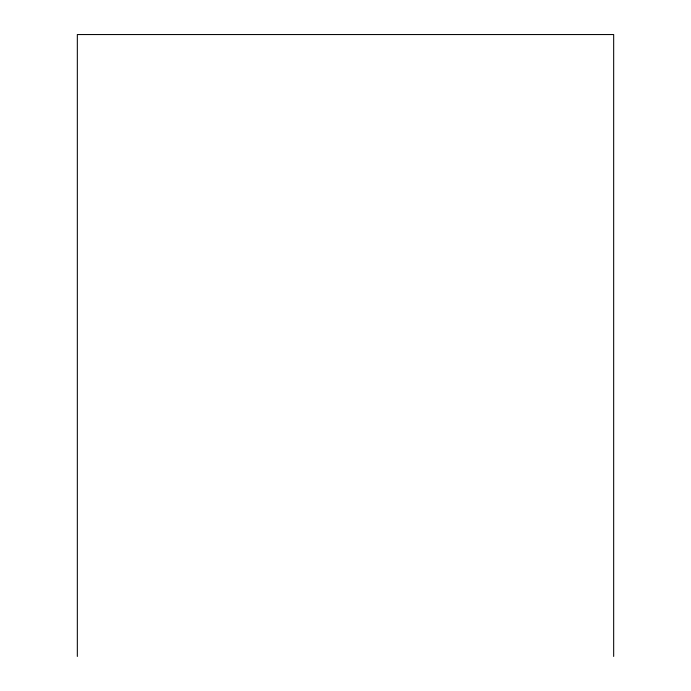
<?xml version="1.0" encoding="UTF-8"?>
<svg xmlns="http://www.w3.org/2000/svg" width="691" height="691" viewBox="0 0 691 691"><rect width="100%" height="100%" fill="white"/><g stroke="black" fill="none" stroke-linecap="round" stroke-linejoin="round"><path stroke-width="1.04" d="M613.668 656.45L613.668 34.55L77.332 34.55L77.332 656.45"/></g></svg>
